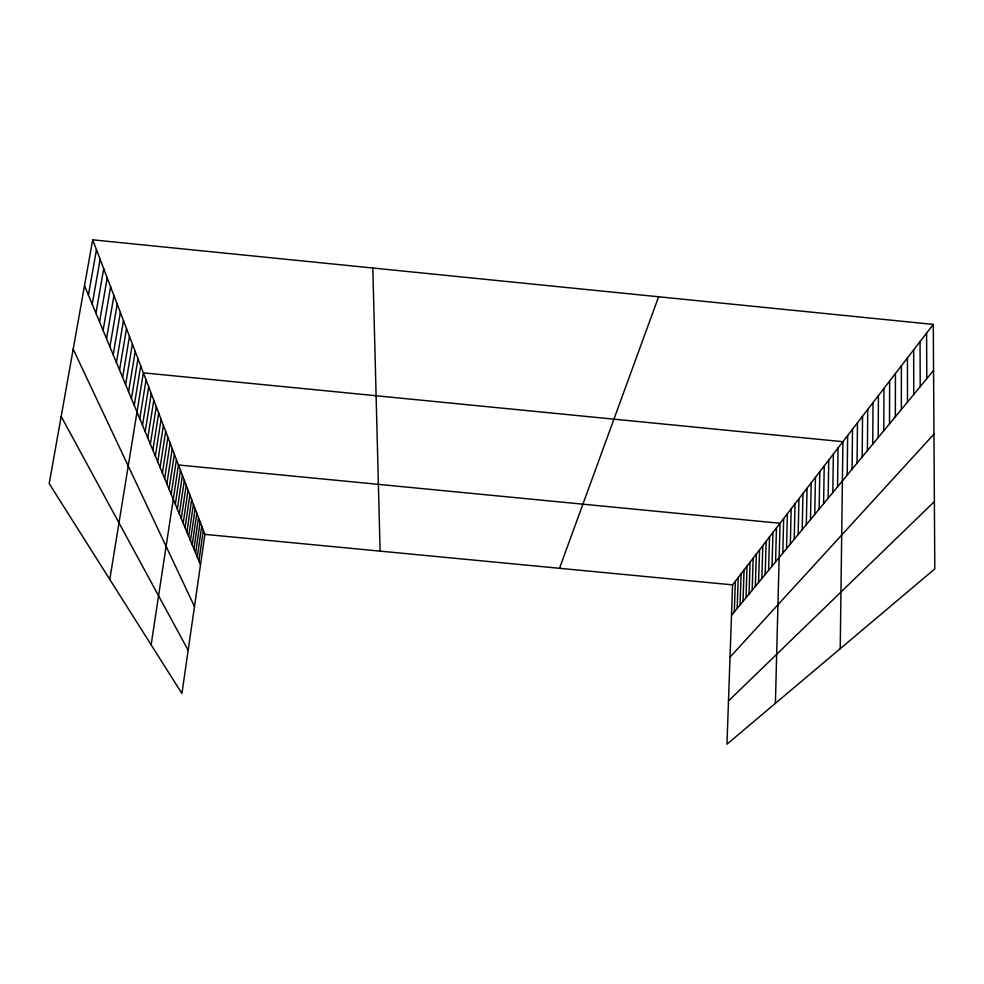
<?xml version="1.0" encoding="UTF-8"?>
<svg xmlns="http://www.w3.org/2000/svg" width="984" height="984" viewBox="0 0 984 984"><rect width="100%" height="100%" fill="white"/><g stroke="black" fill="none" stroke-linecap="round" stroke-linejoin="round"><path stroke-width="1.48" d="M901.344 409.504L901.369 365.814M895.354 416.761L895.44 373.514M883.792 430.771L883.976 388.397M889.499 423.846L889.634 381.042M878.208 437.548L878.429 395.58M867.408 450.635L867.728 409.479M872.746 444.165L873.017 402.604M862.181 456.957L862.538 416.207M852.07 469.208L852.513 429.221M857.076 463.144L857.47 422.776M840.225 648.677L842.907 441.693L143.369 372.838L109.79 579.441M847.187 475.137L847.654 435.518M837.544 486.822L838.085 447.941M828.147 498.212L828.749 460.057M832.796 492.578L833.374 454.067M819.131 509.122L819.795 471.668M823.596 503.722L824.223 465.924M810.496 519.601L811.21 482.824M814.764 514.423L815.453 477.302M802.194 529.663L802.956 493.525M806.302 524.681L807.04 488.224M794.211 539.33L795.023 503.82M798.159 534.546L798.946 498.728M786.536 548.629L787.385 513.734M790.336 544.029L791.161 508.826M775.404 703.339L780.041 523.267L178.473 464.989L151.13 644.827M782.809 553.143L783.682 518.543M768.578 570.4L769.513 536.92M772.034 566.206L772.957 532.455M775.564 561.926L776.462 527.904M761.85 578.555L762.809 545.628M765.183 574.508L766.13 541.311M752.182 590.265L753.178 558.112M755.343 586.427L756.339 554.017M758.566 582.528L759.537 549.859M743.018 601.372L744.052 569.97M746.02 597.731L747.041 566.083M749.07 594.029L750.091 562.135M734.298 611.937L735.368 581.236M737.164 608.469L738.209 577.547M740.066 604.951L741.1 573.783M933.275 324.413L732.563 584.865L726.967 744.175L934.8 568.924L933.275 324.413L92.693 239.825L49.2 483.599L181.917 693.523L204.906 534.361L92.693 239.825M195.619 553.02L200.158 521.889M197.28 557.005L201.757 526.108M198.903 560.929L203.344 530.265M190.465 540.634L195.152 508.777M192.212 544.828L196.849 513.217M193.934 548.961L198.51 517.596M185.041 527.572L189.887 494.952M186.886 532L191.683 499.638M188.694 536.354L193.43 504.251M179.322 513.796L184.34 480.377M181.265 518.482L186.222 485.321M183.172 523.07L188.079 490.18M175.324 504.189L180.466 470.217M177.341 509.036L182.421 475.346M166.862 483.833L172.262 448.692M169.039 489.073L174.377 454.227M171.167 494.202L176.443 459.663M160.072 467.498L165.693 431.435M162.385 473.046L167.932 437.302M164.648 478.495L170.121 443.046M155.312 456.047L161.081 419.332M157.711 461.828L163.405 425.445M147.797 437.966L153.811 400.242M150.355 444.116L156.284 406.736M152.864 450.143L158.707 413.108M142.52 425.26L148.695 386.835M145.189 431.681L151.278 393.612M139.79 418.704L146.062 379.91M131.438 398.618L137.994 358.729M134.255 405.383L140.712 365.851M125.632 384.633L132.373 343.994M128.572 391.706L135.214 351.436M119.556 370.021L126.505 328.582M122.631 377.413L129.47 336.368M113.197 354.732L120.368 312.469M116.419 362.469L123.48 320.624M109.913 346.811L117.194 304.13M103.086 330.403L110.614 286.861M106.543 338.705L113.935 295.594M99.556 321.903L107.207 277.906M92.225 304.253L100.122 259.333M95.94 313.183L103.701 268.73M88.412 295.089L96.457 249.702M559.502 568.297L658.604 296.774M731.493 615.332L933.57 370.451M730.03 657.127L933.964 434.141M728.492 700.928L934.382 501.594M204.906 534.361L732.563 584.865M61.18 416.429L188.165 650.301M73.185 349.172L194.475 606.538M84.513 285.692L200.502 564.791M372.813 268.005L380.107 551.126M926.584 333.109L926.793 378.656M920.052 341.583L920.2 386.651M913.669 349.861L913.755 394.449M907.445 357.93L907.482 402.062"/></g></svg>
